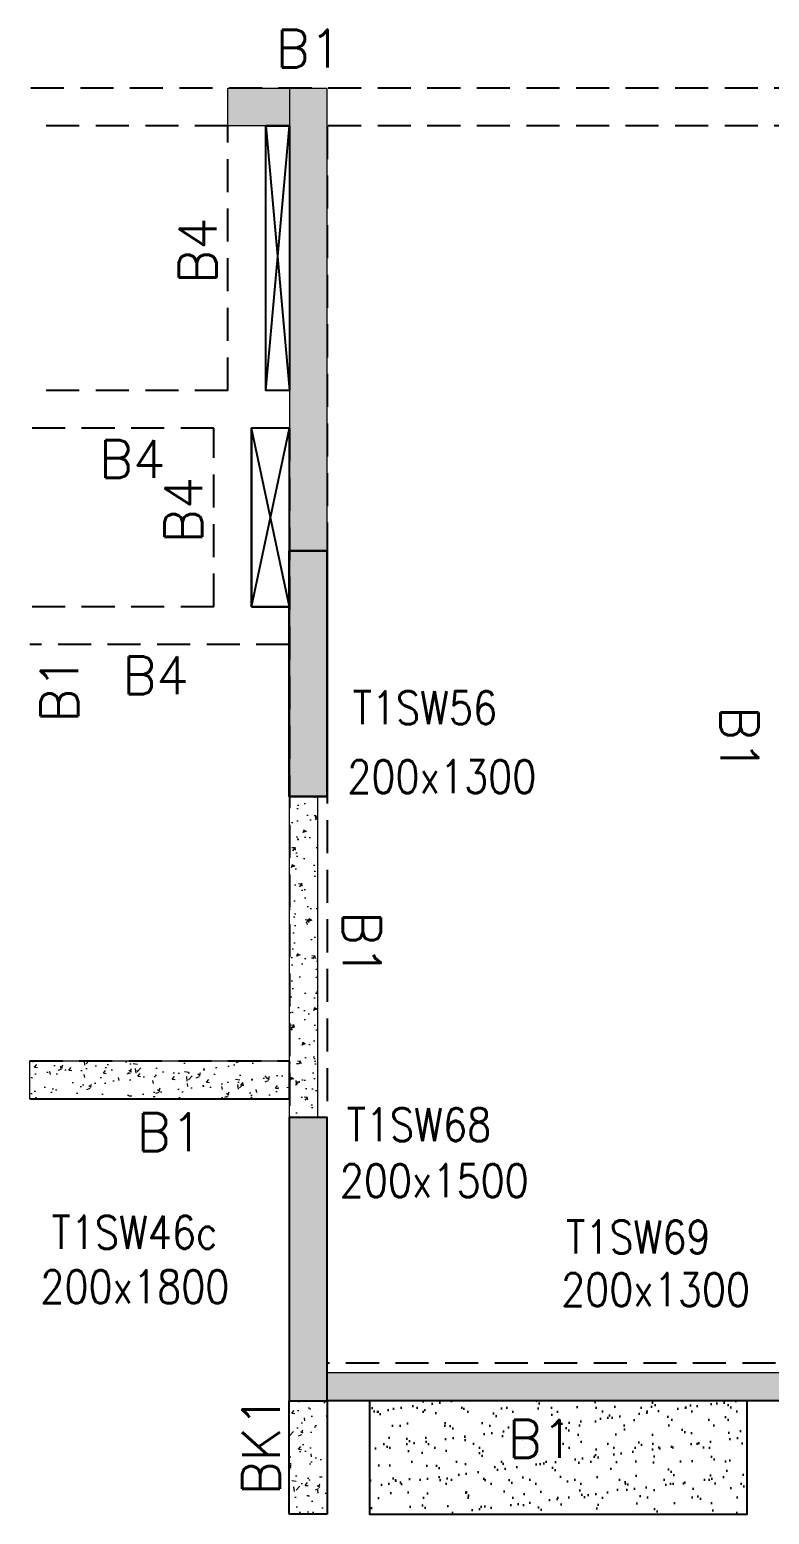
# Model space of a CAD drawing. Header units: millimetres. Extents: x 1078357 to 2594950, y -4969473 to -4636555.
# Drawn here: x 1372551 to 1376469, y -4673310 to -4665450 of the extents above; entities that cross this region are included whole.
import ezdxf

# ---------------------------------------------------------------- set-up
doc = ezdxf.new("R2010")
doc.units = ezdxf.units.MM
for name, pattern in [('CONTINOUS', [0]), ('HIDDEN', [0.375, 0.25, -0.125]), ('New Retail block$0$CONTINOUS', [0])]:
    doc.linetypes.add(name, pattern=pattern)
for name, color, linetype, lineweight in [('A-_ANOTDIMA_D-', 6, 'Continuous', 13), ('COL. NO.', 30, 'Continuous', 25), ('COL. SIZE', 7, 'Continuous', 25), ('HATCH', 8, 'Continuous', 30), ('S-NON STR RCC WALL', 8, 'Continuous', 0)]:
    doc.layers.add(name, color=color, linetype=linetype, lineweight=lineweight)
for name, color, linetype in [('B-200x300', 212, 'HIDDEN'), ('B-200x650', 241, 'HIDDEN'), ('DROP SLAB', 8, 'Continuous'), ('S-COLUMN_SHEAR WALL', 1, 'Continuous'), ('S-PROJECTION', 54, 'New Retail block$0$CONTINOUS')]:
    doc.layers.add(name, color=color, linetype=linetype)
doc.styles.add('ROMANS', font='romans.shx', dxfattribs={"width": 0.85})
pattern_1 = [(230, (2511362.6, -9292685.12), (-182.184669, 15.9390855), [19.05, -209.55]), (175, (2511362.6, -9292685.12), (35.2434214, -191.056845), [15.24, -167.640584]), (280.4514447, (2511347.41, -9292683.8), (-146.941247, -175.117752), [16.190009, -178.0902446]), (226.1842, (2511362.6, -9292735.92), (-271.079041, 42.042328), [28.575, -314.325]), (276.6355576, (2511340, -9292732.42), (-237.404134, -247.426125), [24.285023, -267.135608]), (171.184151, (2511362.6, -9292735.92), (-237.404134, -247.426125), [22.859967, -251.459732]), (201, (2511337.2, -9292723.22), (-151.6143913, 102.265198), [19.05, -209.55]), (146, (2511337.2, -9292723.22), (-61.802028, -184.187966), [15.24, -167.64]), (251.451445, (2511324.56, -9292714.7), (-213.416419, -81.922769), [16.190009, -178.0899376]), (217.5, (2511362.595, -9292685.124), (-3.08860325, -84.5550389), [0, -165.608, 0, -170.18, 0, -168.275]), (187.5, (2511362.59, -9292685.12), (-66.8196625, -100.1805748), [0, -97.028, 0, -161.798, 0, -64.135]), (147.5, (2511419.237, -9292685.124), (-135.5905952, 5.728744), [0, -63.5, 0, -198.12, 0, -262.89]), (137.5, (2511444.64, -9292685.12), (-148.1291814, -25.426491), [0, -82.55, 0, -131.572, 0, -186.69])]

# ---------------------------------------------------------------- blocks, each defined once
blk = doc.blocks.new('G$CD63B60BD')
at = {"layer": 'COL. NO.', "linetype": 'Continuous', "style": 'ROMANS', "width": 0.85}
for s, p in [('T1SW56', (18585.9, 3582.5, -320.4)), ('T1SW68', (18554.2, 1375.1, -320.4)), ('T1SW46c', (16990.9, 805.3, -320.4)), ('T1SW69', (19716.2, 780.8, -320.4))]:
    blk.add_text(s, height=175, dxfattribs=at).set_placement(p)
at = {"layer": 'COL. SIZE', "linetype": 'Continuous', "style": 'ROMANS', "width": 0.85}
for s, p in [('200x1300', (18557.4, 3217.6, -320.4)), ('200x1500', (18517.5, 1078.7, -320.4)), ('200x1800', (16931.8, 517.4, -320.4)), ('200x1300', (19689.6, 502, -320.4))]:
    blk.add_text(s, height=175, dxfattribs=at).set_placement(p)

msp = doc.modelspace()

# ---------------------------------------------------------------- hatches: boundary and pattern name
at = {"layer": 'HATCH'}
h = msp.add_hatch(dxfattribs=at)
h.set_pattern_fill('AR-SAND', color=8, scale=3, angle=179.97015)
h.set_pattern_definition([(37.47015413, (-3677681.5, 18698798.92), (-4.72361136, 146.8264517), [0, -115.824, 0, -129.54, 0, -123.825]), (7.4701541, (-3677681.5, 18698798.92), (134.9689868, 214.9772528), [0, -62.484, 0, -104.394, 0, -40.005]), (327.4701541, (-3677775.23, 18698798.96), (237.2979035, 0.3075449), [0, -38.1, 0, -137.16, 0, -179.07]), (317.4701541, (-3677775.23, 18698798.96), (229.1017424, 66.759465), [0, -19.05, 0, -89.916, 0, -102.87])])
h.paths.add_polyline_path([(1376351.5, -4672709.7), (1374351.5, -4672709.7), (1374351.5, -4673309.7), (1376351.5, -4673309.7)])
at = {"layer": 'S-COLUMN_SHEAR WALL', "lineweight": 25, "extrusion": (-1.00316e-06, -1.91639e-11, 1)}
h = msp.add_hatch(color=1, dxfattribs=at)
h.dxf.hatch_style = 1
h.paths.add_polyline_path([(1373926.3, -4668209.7), (1374126.3, -4668209.7), (1374126.3, -4669509.7), (1373926.3, -4669509.7)])
at = {"layer": 'S-COLUMN_SHEAR WALL', "lineweight": 25, "extrusion": (1.00316e-06, -2.11765e-11, 1)}
h = msp.add_hatch(color=1, dxfattribs=at)
h.dxf.hatch_style = 1
h.paths.add_polyline_path([(1374126.3, -4668209.7), (1373926.3, -4668209.7), (1373926.3, -4669509.7), (1374126.3, -4669509.7)])
at = {"layer": 'S-COLUMN_SHEAR WALL', "lineweight": 25}
h = msp.add_hatch(color=1, dxfattribs=at)
h.dxf.hatch_style = 1
h.paths.add_polyline_path([(1373926.2, -4672709.7), (1374126.2, -4672709.7), (1374126.2, -4671209.7), (1373926.2, -4671209.7)])
at = {"layer": 'S-NON STR RCC WALL', "ltscale": 700}
h = msp.add_hatch(dxfattribs=at)
h.set_pattern_fill('AR-CONC', color=256)
h.set_pattern_definition(pattern_1)
h.paths.add_polyline_path([(1371051.5, -4665909.7), (1370251.5, -4665909.7), (1370251.5, -4665759.7), (1371051.5, -4665759.7)])
h.paths.add_polyline_path([(1369501.5, -4665759.7), (1369051.5, -4665759.7), (1369051.5, -4665909.7), (1369501.5, -4665909.7)])
h.paths.add_polyline_path([(1370701.5, -4666839.7), (1370851.5, -4666839.7), (1370851.5, -4665909.7), (1370701.5, -4665909.7)])
h.paths.add_polyline_path([(1369051.5, -4666989.7), (1370851.5, -4666989.7), (1370851.5, -4666839.7), (1369051.5, -4666839.7)])
h.paths.add_polyline_path([(1374126.5, -4665761.7), (1373926.5, -4665761.7), (1373926.5, -4668209.7), (1374126.5, -4668209.7)])
h.paths.add_polyline_path([(1372251.5, -4665759.7), (1372351.5, -4665759.7), (1372351.5, -4665909.7), (1372251.5, -4665909.7)])
h.paths.add_polyline_path([(1373601.5, -4665759.7), (1373926.5, -4665759.7), (1373926.5, -4665959.7), (1373601.5, -4665959.7)])
h = msp.add_hatch(dxfattribs=at)
h.set_pattern_fill('AR-CONC', color=256)
h.set_pattern_definition(pattern_1)
h.paths.add_polyline_path([(1373926.5, -4669509.7), (1374076.5, -4669509.7), (1374076.5, -4671209.7), (1373926.5, -4671209.7)])
at = {"layer": 'S-NON STR RCC WALL'}
h = msp.add_hatch(dxfattribs=at)
h.set_pattern_fill('AR-CONC', color=256)
h.set_pattern_definition([(50, (-7178168.66, 32801898.87), (182.184669, -15.93908554), [19.05, -209.55]), (355, (-7178168.66, 32801898.87), (-35.2434214, 191.0568452), [15.24, -167.6405842]), (100.4514447, (-7178153.48, 32801897.54), (146.9412471, 175.1177519), [16.1900088, -178.0902446]), (46.1842, (-7178168.66, 32801949.67), (271.0790409, -42.0423279), [28.575, -314.325]), (96.6355576, (-7178146.07, 32801946.16), (237.404134, 247.4261246), [24.2850231, -267.1356082]), (351.1841512, (-7178168.66, 32801949.67), (237.404134, 247.4261246), [22.859967, -251.459732]), (21, (-7178143.26, 32801936.97), (151.61439127, -102.2651982), [19.05, -209.55]), (326, (-7178143.26, 32801936.97), (61.80202835, 184.1879661), [15.24, -167.64]), (71.451445, (-7178130.63, 32801928.44), (213.4164193, 81.9227689), [16.1900088, -178.0899376]), (37.5, (-7178168.66, 32801898.866), (3.08860325, 84.55503887), [0, -165.608, 0, -170.18, 0, -168.275]), (7.5, (-7178168.66, 32801898.87), (66.8196625, 100.18057482), [0, -97.028, 0, -161.798, 0, -64.135]), (327.5, (-7178225.304, 32801898.866), (135.59059517, -5.72874399), [0, -63.5, 0, -198.12, 0, -262.89]), (317.5, (-7178250.7, 32801898.87), (148.1291814, 25.42649103), [0, -82.55, 0, -131.572, 0, -186.69])])
h.paths.add_polyline_path([(1373926.5, -4671859.6), (1373926.5, -4671859.6), (1373926.5, -4671109.7), (1372551.5, -4671109.7), (1372551.5, -4670909.7), (1373926.5, -4670909.7)])
h = msp.add_hatch(dxfattribs=at)
h.set_pattern_fill('AR-CONC', color=256)
h.set_pattern_definition([(50, (-6080943.95, 28118829.64), (182.184669, -15.93908554), [19.05, -209.55]), (355, (-6080943.95, 28118829.64), (-35.2434214, 191.0568452), [15.24, -167.6405842]), (100.4514447, (-6080928.76, 28118828.32), (146.9412471, 175.1177519), [16.1900088, -178.0902446]), (46.1842, (-6080943.95, 28118880.44), (271.0790409, -42.042328), [28.575, -314.325]), (96.6355576, (-6080921.36, 28118876.94), (237.404134, 247.4261246), [24.2850231, -267.1356082]), (351.1841512, (-6080943.95, 28118880.44), (237.404134, 247.4261246), [22.859967, -251.459732]), (21, (-6080918.55, 28118867.74), (151.6143913, -102.2651982), [19.05, -209.55]), (326, (-6080918.55, 28118867.74), (61.8020283, 184.1879661), [15.24, -167.64]), (71.451445, (-6080905.91, 28118859.22), (213.4164193, 81.9227689), [16.1900088, -178.0899376]), (37.5, (-6080943.946, 28118829.644), (3.08860325, 84.55503887), [0, -165.608, 0, -170.18, 0, -168.275]), (7.5, (-6080943.95, 28118829.64), (66.8196625, 100.18057482), [0, -97.028, 0, -161.798, 0, -64.135]), (327.5, (-6081000.59, 28118829.644), (135.59059517, -5.72874399), [0, -63.5, 0, -198.12, 0, -262.89]), (317.5, (-6081025.99, 28118829.64), (148.1291814, 25.42649103), [0, -82.55, 0, -131.572, 0, -186.69])])
h.paths.add_polyline_path([(1379123.5, -4672709.7), (1374126.4, -4672709.7), (1374126.4, -4672559.7), (1379123.5, -4672559.7)])
h = msp.add_hatch(dxfattribs=at)
h.set_pattern_fill('AR-CONC', color=256, angle=180)
h.set_pattern_definition([(50, (-8256246.07, 37566397.63), (182.184669, -15.93908554), [19.05, -209.55]), (355, (-8256246.07, 37566397.63), (-35.2434214, 191.0568452), [15.24, -167.6405842]), (100.4514447, (-8256230.89, 37566396.3), (146.9412471, 175.1177519), [16.1900088, -178.0902446]), (46.1842, (-8256246.07, 37566448.43), (271.0790409, -42.0423279), [28.575, -314.325]), (96.6355576, (-8256223.48, 37566444.93), (237.404134, 247.4261246), [24.2850231, -267.1356082]), (351.1841512, (-8256246.07, 37566448.43), (237.404134, 247.4261246), [22.859967, -251.459732]), (21, (-8256220.67, 37566435.73), (151.61439127, -102.2651982), [19.05, -209.55]), (326, (-8256220.67, 37566435.73), (61.80202835, 184.1879661), [15.24, -167.64]), (71.451445, (-8256208.04, 37566427.21), (213.4164193, 81.9227689), [16.1900088, -178.0899376]), (37.5, (-8256246.07, 37566397.63), (3.08860325, 84.55503887), [0, -165.608, 0, -170.18, 0, -168.275]), (7.5, (-8256246.07, 37566397.63), (66.81966251, 100.18057482), [0, -97.028, 0, -161.798, 0, -64.135]), (327.5, (-8256302.715, 37566397.63), (135.59059517, -5.72874399), [0, -63.5, 0, -198.12, 0, -262.89]), (317.5, (-8256328.11, 37566397.63), (148.1291814, 25.42649103), [0, -82.55, 0, -131.572, 0, -186.69])])
h.paths.add_polyline_path([(1374126.2, -4672709.6), (1373926.2, -4672709.6), (1373926.2, -4673309.6), (1374126.2, -4673309.6), (1374126.2, -4673309.6), (1374126.2, -4672709.8)], is_closed=False)

# ---------------------------------------------------------------- linework, layer by layer
at = {"layer": 'B-200x300', "linetype": 'HIDDEN', "ltscale": 700}
for p, q in [((1373601.5, -4667359.7, 0), (1373601.5, -4665959.7, 0)), ((1373601.5, -4667359.7, 0), (1372551.5, -4667359.7, 0)), ((1373926.5, -4667359.7, 0), (1373801.5, -4667359.7, 0)), ((1373526.5, -4667559.7, 0), (1372551.5, -4667559.7, 0)), ((1373526.5, -4668504.7, 0), (1373526.5, -4667559.7, 0)), ((1373526.5, -4668504.7, 0), (1372551.5, -4668504.7, 0)), ((1373926.5, -4668704.7, 0), (1372551.5, -4668704.7, 0))]:
    msp.add_line(p, q, dxfattribs=at)
at = {"layer": 'B-200x300', "linetype": 'Continuous', "ltscale": 700}
for p, q in [((1373801.5, -4667359.7, 0), (1373801.5, -4665959.7, 0)), ((1373926.5, -4667559.7, 0), (1373726.5, -4667559.7, 0)), ((1373726.5, -4668504.7, 0), (1373726.5, -4667559.7, 0)), ((1373926.5, -4668504.7, 0), (1373726.5, -4668504.7, 0))]:
    msp.add_line(p, q, dxfattribs=at)
at = {"layer": 'B-200x650', "linetype": 'HIDDEN', "ltscale": 700}
for p, q in [((1379819.8, -4665759.7, 0), (1372551.5, -4665759.7, 0)), ((1373601.5, -4665959.7, 0), (1372551.5, -4665959.7, 0)), ((1373926.5, -4665959.7, 0), (1373801.5, -4665959.7, 0)), ((1373926.5, -4665959.7, 0), (1373926.5, -4667359.7, 0)), ((1379819.8, -4665959.7, 0), (1374126.5, -4665959.7, 0)), ((1374126.5, -4665959.7, 0), (1374126.5, -4671209.7, 0)), ((1373926.5, -4667559.7, 0), (1373926.5, -4671209.7, 0)), ((1372551.5, -4670909.7, 0), (1373926.5, -4670909.7, 0)), ((1379126.5, -4672509.6, 0), (1374126.5, -4672509.6, 0))]:
    msp.add_line(p, q, dxfattribs=at)
at = {"layer": 'B-200x650', "linetype": 'CONTINOUS', "ltscale": 700}
for p, q in [((1373926.5, -4671109.7, 0), (1373926.5, -4670909.6, 0)), ((1372551.5, -4671109.7, 0), (1373926.5, -4671109.7, 0)), ((1373926.2, -4673309.7, 0), (1373926.2, -4672709.7, 0)), ((1374126.2, -4672709.7, 0), (1374126.2, -4673309.7, 0)), ((1379126.5, -4672709.6, 0), (1374126.5, -4672709.6, 0)), ((1374126.2, -4673309.7, 0), (1373926.2, -4673309.7, 0))]:
    msp.add_line(p, q, dxfattribs=at)
at = {"layer": 'DROP SLAB', "color": 3, "linetype": 'CONTINOUS', "ltscale": 500}
for p, q in [((1373801.5, -4667359.7, 0), (1373926.5, -4665959.7, 0)), ((1373801.5, -4665959.7, 0), (1373926.5, -4667359.7, 0)), ((1373726.5, -4668504.7, 0), (1373926.5, -4667559.7, 0)), ((1373926.5, -4668504.7, 0), (1373726.5, -4667559.7, 0))]:
    msp.add_line(p, q, dxfattribs=at)
at = {"layer": 'DROP SLAB', "color": 3, "linetype": 'CONTINOUS', "ltscale": 500, "elevation": 0}
for points in [[(1373801.5, -4665959.7), (1373926.5, -4665959.7), (1373926.5, -4667359.7), (1373801.5, -4667359.7)], [(1373726.5, -4668504.7), (1373926.5, -4668504.7), (1373926.5, -4667559.7), (1373726.5, -4667559.7)]]:
    msp.add_lwpolyline(points, close=True, dxfattribs=at)
at = {"layer": 'S-COLUMN_SHEAR WALL', "color": 1, "lineweight": 25, "extrusion": (-1.00316e-06, -1.91639e-11, 1), "elevation": -1.4}
msp.add_lwpolyline([(1373926.3, -4668209.7), (1374126.3, -4668209.7), (1374126.3, -4669509.7), (1373926.3, -4669509.7)], close=True, dxfattribs=at)
at = {"layer": 'S-COLUMN_SHEAR WALL', "color": 1, "lineweight": 25, "extrusion": (1.00316e-06, -2.11765e-11, 1), "elevation": 1.4}
msp.add_lwpolyline([(1374126.3, -4668209.7), (1373926.3, -4668209.7), (1373926.3, -4669509.7), (1374126.3, -4669509.7)], close=True, dxfattribs=at)
at = {"layer": 'S-COLUMN_SHEAR WALL', "color": 1, "lineweight": 25, "elevation": 0}
msp.add_lwpolyline([(1373926.2, -4672709.7), (1374126.2, -4672709.7), (1374126.2, -4671209.7), (1373926.2, -4671209.7)], close=True, dxfattribs=at)
at = {"layer": 'S-NON STR RCC WALL', "elevation": 0}
for points in [[(1373601.5, -4665759.7), (1373926.5, -4665759.7), (1373926.5, -4665959.7), (1373601.5, -4665959.7)], [(1374126.5, -4665761.7), (1373926.5, -4665761.7), (1373926.5, -4668209.7), (1374126.5, -4668209.7)], [(1373926.5, -4669509.7), (1374076.5, -4669509.7), (1374076.5, -4671209.7), (1373926.5, -4671209.7)], [(1373926.5, -4671109.7), (1373926.5, -4671109.7), (1373926.5, -4671109.7), (1372551.5, -4671109.7), (1372551.5, -4670909.7), (1373926.5, -4670909.7)], [(1379123.5, -4672709.7), (1374126.4, -4672709.7), (1374126.4, -4672559.7), (1379123.5, -4672559.7)]]:
    msp.add_lwpolyline(points, close=True, dxfattribs=at)
at = {"layer": 'S-PROJECTION', "elevation": 0}
msp.add_lwpolyline([(1376351.5, -4672709.7), (1374351.5, -4672709.7), (1374351.5, -4673309.7), (1376351.5, -4673309.7)], close=True, dxfattribs=at)

# ---------------------------------------------------------------- block references
at = {"layer": 'A-_ANOTDIMA_D-', "color": 2, "ltscale": 700}
msp.add_blockref('G$CD63B60BD', (1355676.2, -4672709.7, 0), dxfattribs=at)

# ---------------------------------------------------------------- texts
at = {"layer": 'B-200x300', "linetype": 'HIDDEN', "ltscale": 500, "style": 'ROMANS'}
for rotation, p in [(89.99906, (1373540.5, -4666796.2, -2.7)), (359.99906, (1372917.9, -4667823.2, -2.7)), (89.99906, (1373465.5, -4668168.7, -2.7)), (359.99906, (1373041.7, -4668968.2, -2.7))]:
    msp.add_text('B4', height=200, rotation=rotation, dxfattribs=at).set_placement(p)
at = {"layer": 'B-200x650', "linetype": 'HIDDEN', "ltscale": 500, "style": 'ROMANS'}
for rotation, p in [(359.99906, (1373853.5, -4665650, -2.7)), (269.99906, (1376210.8, -4669031, -2.7)), (269.99906, (1374210.4, -4670116.6, -2.7)), (0.00094, (1373118.4, -4671386.5, -2.7)), (0.00094, (1375082.9, -4673010, -2.7))]:
    msp.add_text('B1', height=200, rotation=rotation, dxfattribs=at).set_placement(p)
at = {"layer": 'B-200x650', "linetype": 'Continuous', "ltscale": 700, "style": 'ROMANS'}
msp.add_text('B1', height=200, rotation=89.99906, dxfattribs=at).set_placement((1372809, -4669119.1, -2.7))
at = {"layer": 'B-200x650', "linetype": 'CONTINOUS', "ltscale": 700, "style": 'ROMANS'}
msp.add_text('BK1', height=200, rotation=90, dxfattribs=at).set_placement((1373876.8, -4673209.3, 50))

doc.saveas('drawing.dxf')
